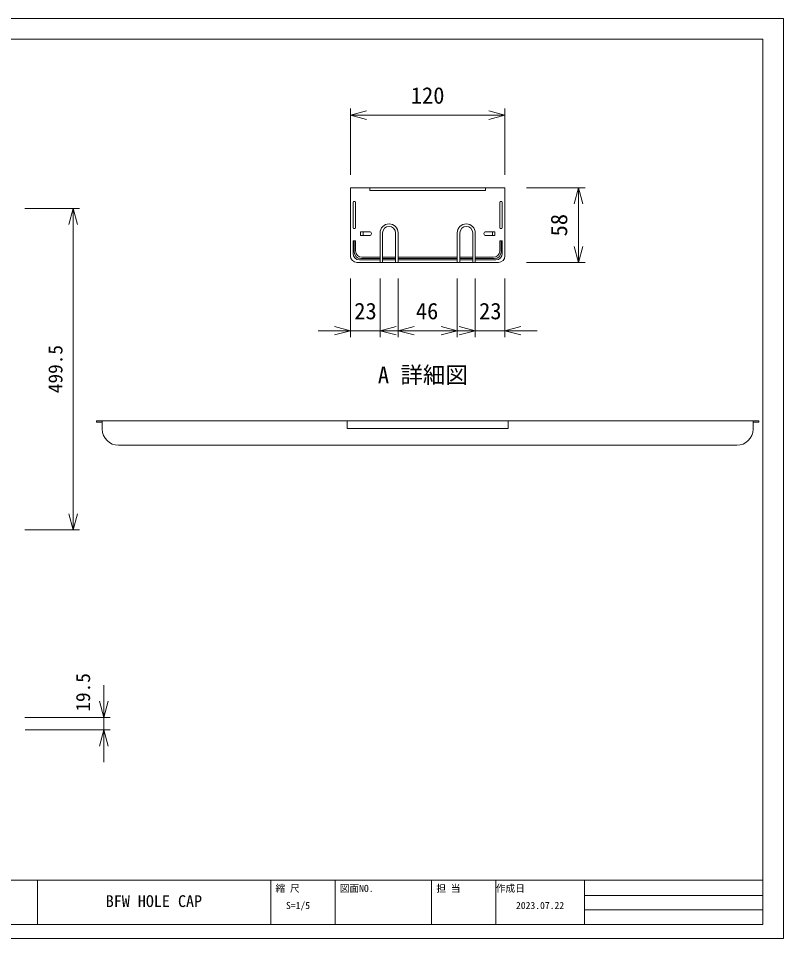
# Model space of a CAD drawing. Units: millimetres on the paper, enlarged 20 times, with parts at other scales. Extents: x -4101 to 4099, y -29121 to 2820.
# Drawn here: x -658 to 4099, y -15971 to -10251 of the extents above; entities that cross this region are included whole.
import ezdxf
from ezdxf.enums import TextEntityAlignment as Align

# ---------------------------------------------------------------- set-up
doc = ezdxf.new("R2010")
doc.units = ezdxf.units.MM
doc.header["$LTSCALE"] = 20
for name, color, linetype, lineweight in [('0-0_0-0', 7, 'Continuous', 9), ('0-6_0-6', 7, 'Continuous', 18), ('0-9_0-9', 7, 'Continuous', 9), ('6-0_点検口', 7, 'Continuous', 18), ('6-9_LSD', 7, 'Continuous', 9), ('7-9_7-9ﾚｲﾔ', 7, 'Continuous', 9), ('F-0_F-0', 7, 'Continuous', 18)]:
    doc.layers.add(name, color=color, linetype=linetype, lineweight=lineweight)
for name, color, linetype in [('6-6_AW', 7, 'Continuous'), ('6-7_AD', 7, 'Continuous'), ('F-7_F-7', 7, 'Continuous')]:
    doc.layers.add(name, color=color, linetype=linetype)
doc.styles.add('ＭＳ ゴシック', font='')
doc.styles.get('ＭＳ ゴシック').set_extended_font_data('MS Gothic')

# ---------------------------------------------------------------- blocks, each defined once
blk = doc.blocks.new('_OPEN30')
at = {"layer": '0-0_0-0'}
blk.add_line((0, 0), (-4, 0), dxfattribs=at)
blk.add_lwpolyline([(-4, 1.0718), (0, 0), (-4, -1.0718)], dxfattribs=at)
blk = doc.blocks.new('123')
at = {"layer": '0-6_0-6'}
for p, q in [((-92.32, 258.9), (-92.32, -104.72)), ((91.68, 258.9), (91.68, -104.72)), ((-292.32, -64.72), (291.68, -64.72))]:
    blk.add_line(p, q, dxfattribs=at)
at = {"layer": '0-6_0-6', "xscale": 25, "yscale": 25}
blk.add_blockref('_OPEN30', (-92.32, -64.72), dxfattribs=at)
at = {"layer": '0-6_0-6', "xscale": 25, "yscale": 25, "rotation": 180}
blk.add_blockref('_OPEN30', (91.68, -64.72), dxfattribs=at)
at = {"layer": '0-6_0-6', "style": 'ＭＳ ゴシック'}
blk.add_text('23', height=102.6, dxfattribs=at).set_placement((-68.71, -24.72), align=Align.BOTTOM_LEFT)
blk = doc.blocks.new('1234')
at = {"layer": '0-6_0-6'}
for p, q in [((-92.32, 258.9), (-92.32, -104.72)), ((91.68, 258.9), (91.68, -104.72)), ((-292.32, -64.72), (291.68, -64.72))]:
    blk.add_line(p, q, dxfattribs=at)
at = {"layer": '0-6_0-6', "xscale": 25, "yscale": 25}
blk.add_blockref('_OPEN30', (-92.32, -64.72), dxfattribs=at)
at = {"layer": '0-6_0-6', "xscale": 25, "yscale": 25, "rotation": 180}
blk.add_blockref('_OPEN30', (91.68, -64.72), dxfattribs=at)
at = {"layer": '0-6_0-6', "style": 'ＭＳ ゴシック'}
blk.add_text('23', height=102.6, dxfattribs=at).set_placement((-68.71, -24.72), align=Align.BOTTOM_LEFT)
blk = doc.blocks.new('12345')
at = {"layer": '0-6_0-6'}
for p, q in [((-238.97, 268.14), (-238.97, -95.48)), ((129.03, 268.14), (129.03, -95.48)), ((-238.97, -55.48), (129.03, -55.48))]:
    blk.add_line(p, q, dxfattribs=at)
at = {"layer": '0-6_0-6', "xscale": 25, "yscale": 25, "rotation": 180}
blk.add_blockref('_OPEN30', (-238.97, -55.48), dxfattribs=at)
at = {"layer": '0-6_0-6', "xscale": 25, "yscale": 25}
blk.add_blockref('_OPEN30', (129.03, -55.48), dxfattribs=at)
at = {"layer": '0-6_0-6', "style": 'ＭＳ ゴシック'}
blk.add_text('46', height=102.6, dxfattribs=at).set_placement((-128.48, -15.48), align=Align.BOTTOM_LEFT)
blk = doc.blocks.new('D8(1)')
at = {"layer": '0-9_0-9', "lineweight": 18}
for p, q in [((454237.74, 564593.15), (454578.96, 564593.15)), ((454538.96, 564493.15), (454538.96, 562694.97)), ((454237.74, 562594.97), (454578.96, 562594.97))]:
    blk.add_line(p, q, dxfattribs=at)
at = {"layer": '0-9_0-9', "xscale": 25, "yscale": 25}
for p, rotation in [((454538.96, 564593.15), 90), ((454538.96, 562594.97), 270)]:
    blk.add_blockref('_OPEN30', p, dxfattribs=dict(at, rotation=rotation))
at = {"layer": '0-9_0-9', "style": 'ＭＳ ゴシック'}
blk.add_text('499.5', height=87.98, rotation=90, dxfattribs=at).set_placement((454498.96, 563444.73), align=Align.BOTTOM_LEFT)
blk = doc.blocks.new('D12')
at = {"layer": '0-6_0-6'}
for p, q in [((457326.32, 565127.71), (457326.32, 565539.91)), ((458286.32, 565127.71), (458286.32, 565539.91)), ((457426.32, 565499.91), (458186.32, 565499.91))]:
    blk.add_line(p, q, dxfattribs=at)
at = {"layer": '0-6_0-6', "xscale": 25, "yscale": 25, "rotation": 180}
blk.add_blockref('_OPEN30', (457326.32, 565499.91), dxfattribs=at)
at = {"layer": '0-6_0-6', "xscale": 25, "yscale": 25}
blk.add_blockref('_OPEN30', (458286.32, 565499.91), dxfattribs=at)
at = {"layer": '0-6_0-6', "style": 'ＭＳ ゴシック'}
blk.add_text('120', height=102.6, dxfattribs=at).set_placement((457701.32, 565539.91), align=Align.BOTTOM_LEFT)
blk = doc.blocks.new('D13')
at = {"layer": '0-6_0-6'}
for p, q in [((458421.07, 565047.71), (458784.69, 565047.71)), ((458744.69, 564947.71), (458744.69, 564683.71)), ((458421.07, 564583.71), (458784.69, 564583.71))]:
    blk.add_line(p, q, dxfattribs=at)
at = {"layer": '0-6_0-6', "xscale": 25, "yscale": 25}
for p, rotation in [((458744.69, 565047.71), 90), ((458744.69, 564583.71), 270)]:
    blk.add_blockref('_OPEN30', p, dxfattribs=dict(at, rotation=rotation))
at = {"layer": '0-6_0-6', "style": 'ＭＳ ゴシック'}
blk.add_text('58', height=102.6, rotation=90, dxfattribs=at).set_placement((458704.69, 564745.71), align=Align.BOTTOM_LEFT)
blk = doc.blocks.new('D7(1)')
at = {"layer": '0-9_0-9', "lineweight": 18}
for p, q in [((454728.9, 561529.17), (454728.9, 561629.17)), ((454239.42, 561429.17), (454768.9, 561429.17)), ((454728.9, 561429.17), (454728.9, 561351.17)), ((454240.13, 561351.17), (454768.9, 561351.17)), ((454728.9, 561251.17), (454728.9, 561151.17))]:
    blk.add_line(p, q, dxfattribs=at)
at = {"layer": '0-9_0-9', "xscale": 25, "yscale": 25}
for p, rotation in [((454728.9, 561429.17), 270), ((454728.9, 561351.17), 90)]:
    blk.add_blockref('_OPEN30', p, dxfattribs=dict(at, rotation=rotation))
at = {"layer": '0-9_0-9', "style": 'ＭＳ ゴシック'}
blk.add_text('19.5', height=87.98, rotation=90, dxfattribs=at).set_placement((454670.72, 561464.94), align=Align.BOTTOM_LEFT)

msp = doc.modelspace()

# ---------------------------------------------------------------- linework, layer by layer
at = {"layer": '6-0_点検口'}
for centre, radius, start in [((1646.48, -11583.88), 56, 0), ((1646.48, -11583.88), 40, 360), ((2126.48, -11583.88), 56, 0), ((2126.48, -11583.88), 40, 360)]:
    msp.add_arc(centre, radius, start, 180, dxfattribs=at)
at = {"layer": '6-9_LSD'}
for p, q in [((2366.48, -11303.88), (1406.48, -11303.88)), ((1406.48, -11727.88), (1406.48, -11303.88)), ((1526.48, -11319.88), (1526.48, -11303.88)), ((1526.48, -11319.88), (2246.48, -11319.88)), ((2246.48, -11319.88), (2246.48, -11303.88)), ((2366.48, -11727.88), (2366.48, -11303.88)), ((1422.48, -11552.73), (1422.48, -11392.73)), ((1438.48, -11552.73), (1438.48, -11392.73)), ((2334.48, -11552.73), (2334.48, -11392.73)), ((2350.48, -11552.73), (2350.48, -11392.73)), ((1468.4, -11576.86), (1524.4, -11576.86)), ((1468.4, -11576.86), (1468.4, -11600.86)), ((1468.4, -11600.86), (1524.4, -11600.86)), ((1484.4, -11576.86), (1484.4, -11600.86)), ((1590.48, -11767.88), (1590.48, -11583.88)), ((1606.48, -11767.88), (1606.48, -11583.88)), ((1686.48, -11767.88), (1686.48, -11583.88)), ((1702.48, -11767.88), (1702.48, -11583.88)), ((2070.48, -11767.88), (2070.48, -11583.88)), ((2086.48, -11767.88), (2086.48, -11583.88)), ((2166.48, -11767.88), (2166.48, -11583.88)), ((2182.48, -11767.88), (2182.48, -11583.88)), ((2304.56, -11576.86), (2248.56, -11576.86)), ((2304.56, -11600.86), (2248.56, -11600.86)), ((2288.56, -11576.86), (2288.56, -11600.86)), ((2304.56, -11576.86), (2304.56, -11600.86)), ((1422.48, -11711.88), (1422.48, -11632.73)), ((1422.48, -11632.73), (1438.48, -11632.73)), ((1430.48, -11703.88), (1430.48, -11632.73)), ((1438.48, -11695.88), (1438.48, -11632.73)), ((2334.48, -11695.88), (2334.48, -11632.73)), ((2334.48, -11632.73), (2350.48, -11632.73)), ((2342.48, -11703.88), (2342.48, -11632.73)), ((2350.48, -11711.88), (2350.48, -11632.73)), ((2326.48, -11767.88), (1446.48, -11767.88)), ((1590.48, -11751.88), (1462.48, -11751.88)), ((1590.48, -11743.88), (1470.48, -11743.88)), ((1590.48, -11735.88), (1478.48, -11735.88)), ((1686.48, -11735.88), (1606.48, -11735.88)), ((1686.48, -11743.88), (1606.48, -11743.88)), ((1686.48, -11751.88), (1606.48, -11751.88)), ((2070.48, -11735.88), (1702.48, -11735.88)), ((2070.48, -11743.88), (1702.48, -11743.88)), ((2070.48, -11751.88), (1702.48, -11751.88)), ((2166.48, -11735.88), (2086.48, -11735.88)), ((2166.48, -11743.88), (2086.48, -11743.88)), ((2166.48, -11751.88), (2086.48, -11751.88)), ((2294.48, -11735.88), (2182.48, -11735.88)), ((2302.48, -11743.88), (2182.48, -11743.88)), ((2310.48, -11751.88), (2182.48, -11751.88))]:
    msp.add_line(p, q, dxfattribs=at)
for centre, radius, start, end in [((1430.48, -11397.79), 9.46, 32.27978, 147.72022), ((2342.48, -11397.79), 9.46, 32.27978, 147.72022), ((1430.48, -11547.68), 9.46, 212.27978, 327.72022), ((2342.48, -11547.68), 9.46, 212.27978, 327.72022), ((1524.4, -11588.86), 12, 270, 90), ((2248.56, -11588.86), 12, 90, 270), ((1462.48, -11711.88), 40, 180, 270), ((1470.48, -11703.88), 40, 180, 270), ((1478.48, -11695.88), 40, 180, 270), ((2294.48, -11695.88), 40, 270, 0), ((2302.48, -11703.88), 40, 270, 0), ((2310.48, -11711.88), 40, 270, 0), ((1446.48, -11727.88), 40, 180, 270), ((2326.48, -11727.88), 40, 270, 0)]:
    msp.add_arc(centre, radius, start, end, dxfattribs=at)
at = {"layer": '7-9_7-9ﾚｲﾔ'}
for p, q in [((3944.48, -12752.3), (-171.52, -12752.3)), ((-171.52, -12760.3), (-171.52, -12752.3)), ((-136.15, -12752.3), (-136.15, -12804.3)), ((1386.48, -12752.3), (1386.48, -12800.3)), ((2386.48, -12752.3), (2386.48, -12800.3)), ((3909.11, -12752.3), (3909.11, -12804.3)), ((3944.48, -12760.3), (3944.48, -12752.3)), ((-171.52, -12760.3), (-136.15, -12760.3)), ((2386.48, -12800.3), (1386.48, -12800.3)), ((3944.48, -12760.3), (3909.11, -12760.3)), ((3809.11, -12904.3), (-36.15, -12904.3))]:
    msp.add_line(p, q, dxfattribs=at)
for centre, start, end in [((-36.15, -12804.3), 180, 270), ((3809.11, -12804.3), 270, 0)]:
    msp.add_arc(centre, 100, start, end, dxfattribs=at)
at = {"layer": 'F-0_F-0'}
for p, q in [((-3995.75, -15608.23), (3969.65, -15608.23)), ((-539.96, -15883.32), (-539.96, -15609.92)), ((910.43, -15609.92), (910.43, -15883.32)), ((1310.43, -15883.32), (1310.43, -15609.92)), ((1910.43, -15609.92), (1910.43, -15883.32)), ((2310.43, -15883.32), (2310.43, -15609.92)), ((2860.43, -15610.83), (2860.43, -15884.23)), ((3968.64, -15702.03), (2860.43, -15702.03)), ((2860.43, -15793.03), (3969.65, -15793.03))]:
    msp.add_line(p, q, dxfattribs=at)
at = {"layer": 'F-0_F-0', "lineweight": 9}
msp.add_lwpolyline([(-4100.88, -10250.83), (4099.12, -10250.83), (4099.12, -15970.83), (-4100.88, -15970.83)], close=True, dxfattribs=at)
at = {"layer": 'F-0_F-0'}
msp.add_lwpolyline([(-3996.75, -10379.52), (3969.65, -10379.52), (3969.65, -15884.23), (-3996.75, -15884.23)], close=True, dxfattribs=at)

# ---------------------------------------------------------------- block references
at = {"layer": '6-6_AW'}
for name in ['D12', 'D13']:
    msp.add_blockref(name, (-455919.84, -576351.6), dxfattribs=at)
at = {"layer": '6-9_LSD'}
for name, p in [('123', (1498.8, -12127.29)), ('12345', (1941.45, -12136.53)), ('1234', (2274.8, -12127.29))]:
    msp.add_blockref(name, p, dxfattribs=at)
at = {"layer": '7-9_7-9ﾚｲﾔ'}
for name, p in [('D8(1)', (-454856.5, -576025.05)), ('D7(1)', (-454856.5, -576025.14))]:
    msp.add_blockref(name, p, dxfattribs=at)

# ---------------------------------------------------------------- texts
at = {"layer": '6-7_AD', "style": 'ＭＳ ゴシック'}
msp.add_text('A 詳細図', height=102.6, dxfattribs=at).set_placement((1576.76, -12549.43), align=Align.BOTTOM_LEFT)
at = {"layer": 'F-0_F-0', "style": 'ＭＳ ゴシック'}
for s, p in [(' 縮 尺', (910.43, -15694.03)), (' 図面NO.', (1310.43, -15694.03)), (' 担 当', (1910.43, -15694.03)), ('作成日', (2310.43, -15694.03)), ('S=1/5', (1005.43, -15800.14)), ('2023.07.22', (2435.43, -15800.14))]:
    msp.add_text(s, height=43.99, dxfattribs=at).set_placement(p, align=Align.BOTTOM_LEFT)
at = {"layer": 'F-7_F-7', "style": 'ＭＳ ゴシック'}
msp.add_text('BFW HOLE CAP', height=73.31, dxfattribs=at).set_placement((-114.76, -15796.62), align=Align.BOTTOM_LEFT)

doc.saveas('drawing.dxf')
